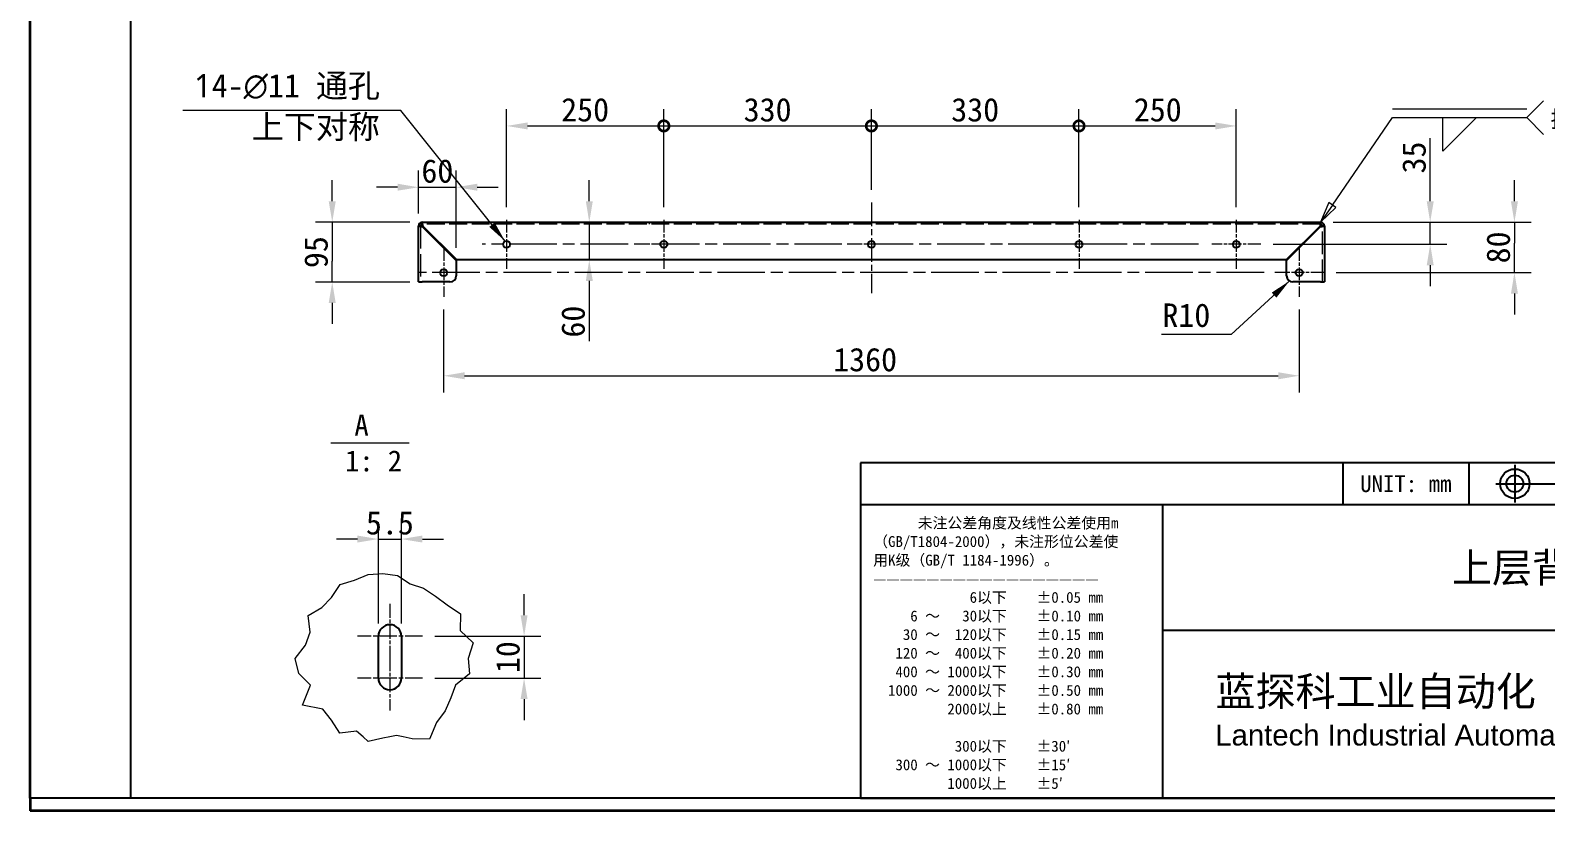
# Model space of a CAD drawing. Header units: millimetres. Extents: x 80 to 3887, y 73 to 2727.
# Drawn here: x 80 to 2489, y 73 to 1314 of the extents above; entities that cross this region are included whole.
import ezdxf
from ezdxf.enums import TextEntityAlignment as Align

# ---------------------------------------------------------------- set-up
doc = ezdxf.new("R2010")
doc.units = ezdxf.units.MM
doc.header["$LTSCALE"] = 13.333333
doc.linetypes.add('CHAIN', pattern=[0.3543, 0.2362, -0.0295, 0.0591, -0.0295])
doc.linetypes.add('DASHED', pattern=[0.2067, 0.1654, -0.0413])
for name, color, linetype, lineweight in [('1', 7, 'Continuous', 18), ('可见 (ISO)', 7, 'Continuous', 25), ('图框 (ISO)', 7, 'Continuous', 35), ('标题 (ISO)', 7, 'Continuous', 25)]:
    doc.layers.add(name, color=color, linetype=linetype, lineweight=lineweight)
for name, color, linetype, lineweight, true_color in [('中心标记 (ISO)', 1, 'CHAIN', 18, 0xff0000), ('尺寸 (ISO)', 7, 'Continuous', 18, 0x008000), ('折线 (ISO)', 7, 'Continuous', 18, 0x008000), ('符号 (ISO)', 7, 'Continuous', 18, 0x008000), ('隐藏 (ISO)', 5, 'DASHED', 18, 0x0000ff)]:
    doc.layers.add(name, color=color, linetype=linetype, lineweight=lineweight, true_color=true_color)
doc.styles.add('HZ_33', font='simfang.ttf')
doc.styles.add('文本样式164', font='SimSun.ttf')
doc.styles.add('文本样式165', font='SimSun.ttf')
doc.styles.add('文本样式74', font='SimSun.ttf')
doc.styles.add('最新国标', font='simfang.ttf')
doc.styles.add('注释文本 (ISO)', font='simfang.ttf')
doc.dimstyles.new('默认 (GB)', dxfattribs={"dimscale": 13.333333, "dimtxt": 2.8, "dimasz": 2.5, "dimexe": 2, "dimexo": 1.5, "dimgap": 0.5, "dimtad": 1, "dimtoh": 1, "dimdsep": 46, "dimtxsty": '最新国标', "dimcen": 0.09, "dimdle": 10, "dimclrd": 256, "dimclre": 256, "dimclrt": 256, "dimaunit": 1, "dimadec": 3, "dimazin": 2, "dimtfac": 0.535714, "dimtdec": 3, "dimtmove": 0, "dimatfit": 3, "dimfxl": 0, "dimtolj": 1, "dimlwd": -1, "dimlwe": -1, "dimarcsym": 0})
doc.dimstyles.new('默认 (GB)$7', dxfattribs={"dimscale": 13.333333, "dimtxt": 2.8, "dimasz": 2.5, "dimexe": 2, "dimexo": 1.5, "dimgap": 0.5, "dimtad": 1, "dimtoh": 1, "dimdsep": 46, "dimtxsty": '最新国标', "dimcen": 0.09, "dimdle": 10, "dimclrd": 256, "dimclre": 256, "dimclrt": 256, "dimaunit": 1, "dimadec": 3, "dimazin": 2, "dimtfac": 0.535714, "dimtdec": 3, "dimtmove": 0, "dimatfit": 3, "dimfxl": 0, "dimtolj": 1, "dimlwd": -1, "dimlwe": -1, "dimarcsym": 0})

# ---------------------------------------------------------------- blocks, each defined once
blk = doc.blocks.new('图框 最新国标')
at = {"layer": '图框 (ISO)'}
for p, q in [((6, 7), (6, 204.5)), ((6, 7), (6, 5.5)), ((6, 7), (6, 5.5)), ((291.5, 5.5), (6, 5.5))]:
    blk.add_line(p, q, dxfattribs=at)
at = {"layer": '图框 (ISO)', "color": 7, "linetype": 'Continuous', "lineweight": 25}
for p, q in [((18, 7), (18, 203)), ((290, 7), (6, 7)), ((290, 7), (18, 7))]:
    blk.add_line(p, q, dxfattribs=at)
at = {"layer": '图框 (ISO)', "style": '文本样式74'}
blk.add_attdef('零件代号_001', (42.73, 200.25), '', height=2.5, rotation=180, dxfattribs=at)
blk = doc.blocks.new('标题栏 副本 最新国标')
at = {"layer": '标题 (ISO)'}
for p, q in [((381.98, -183.84), (196.98, -183.84)), ((196.98, -183.84), (196.98, -223.84)), ((254.48, -183.84), (254.48, -188.84)), ((269.48, -183.84), (269.48, -188.84)), ((196.98, -188.84), (381.98, -188.84)), ((232.98, -188.84), (232.98, -223.84)), ((321.98, -203.84), (232.98, -203.84)), ((196.98, -223.84), (381.98, -223.84)), ((383.48, -225.34), (196.98, -225.34))]:
    blk.add_line(p, q, dxfattribs=at)
at = {"layer": '标题 (ISO)', "linetype": 'CHAIN', "ltscale": 5.000333}
blk.add_line((274.98, -184.09), (274.98, -188.59), dxfattribs=at)
at = {"layer": '标题 (ISO)', "linetype": 'CHAIN', "ltscale": 15.834605}
blk.add_line((272.73, -186.34), (286.98, -186.34), dxfattribs=at)
at = {"layer": '标题 (ISO)'}
for radius in [1.75, 1]:
    blk.add_circle((274.98, -186.34), radius, dxfattribs=at)
at = {"layer": '1', "style": '文本样式164'}
blk.add_text('UNIT: mm', height=2, dxfattribs=at).set_placement((261.98, -186.34), align=Align.MIDDLE_CENTER)
at = {"layer": '标题 (ISO)', "style": '注释文本 (ISO)'}
for s, insert, char_height, attachment_point, line_spacing_factor in [('\\fSimSun|b0|i0;{\\H1.3000;      未注公差角度及线性公差使用m\\P}\\fSimSun|b0|i0;{\\H1.3000;（GB/T1804-2000），未注形位公差使\\P}\\fSimSun|b0|i0;{\\H1.3000;用K级（GB/T 1184-1996）。\\P}\\fSimSun|b0|i0;{\\H1.3000;—————————————————\\P}\\fSimSun|b0|i0;{\\H1.3000;             6以下    ±0.05 mm\\P}\\fSimSun|b0|i0;{\\H1.3000;     6 ～   30以下    ±0.10 mm\\P}\\fSimSun|b0|i0;{\\H1.3000;    30 ～  120以下    ±0.15 mm\\P}\\fSimSun|b0|i0;{\\H1.3000;   120 ～  400以下    ±0.20 mm\\P}\\fSimSun|b0|i0;{\\H1.3000;   400 ～ 1000以下    ±0.30 mm\\P}\\fSimSun|b0|i0;{\\H1.3000;  1000 ～ 2000以下    ±0.50 mm\\P}\\fSimSun|b0|i0;{\\H1.3000;          2000以上    ±0.80 mm\\P}\\fSimSun|b0|i0;{\\H1.3000;\\P}\\fSimSun|b0|i0;{\\H1.3000;           300以下    ±30′\\P}\\fSimSun|b0|i0;{\\H1.3000;   300 ～ 1000以下    ±15′\\P}\\fSimSun|b0|i0;{\\H1.3000;          1000以上    ±5′}', (198.48, -206.63), 1.3, 4, 1.023913), ('{\\fMicrosoft YaHei|b0|i0|c134|p34;\\H1.75x;蓝探科工业自动化（江苏）有限公司\\P\\fArial|b0|i0|c0|p34;\\H0.71429x;Lantech Industrial Automation (Jiangsu) Co., Ltd\\fFangSong|b0|i0|c134|p49;.\\H1.15195x; }', (277.48, -213.84), 2, 5, 0.978695)]:
    blk.add_mtext(s, dxfattribs=dict(at, insert=insert, char_height=char_height, attachment_point=attachment_point, line_spacing_factor=line_spacing_factor))
at = {"layer": '标题 (ISO)'}
for tag, p, height, style in [('材料_001', (320.84, -187.21), 2, '注释文本 (ISO)'), ('设计人_001', (349.92, -192.16), 2, '注释文本 (ISO)'), ('库存编号_001', (267.47, -198.11), 3.5, '文本样式165'), ('视图比例_001', (338.59, -202.33), 2, '注释文本 (ISO)'), ('质量\\P3;_001', (371.53, -202.3), 2, '注释文本 (ISO)'), ('零件代号_001', (347.86, -215.59), 3.5, '文本样式165')]:
    blk.add_attdef(tag, p, '', height=height, dxfattribs=dict(at, style=style))
blk = doc.blocks.new('*D14')
at = {"layer": 'Defpoints', "color": 0, "transparency": 16777216}
for p in [(737.1, 890.3), (2097.1, 890.3), (2097.1, 765)]:
    blk.add_point(p, dxfattribs=at)
at = {"layer": '尺寸 (ISO)', "color": 116, "true_color": 0x00803f, "transparency": 16777216}
for p, q in [((737.1, 870.3), (737.1, 738.3)), ((2097.1, 870.3), (2097.1, 738.3)), ((770.5, 765), (2063.8, 765))]:
    blk.add_line(p, q, dxfattribs=at)
for points in [[(770.5, 770.6), (770.5, 759.4), (737.1, 765)], [(2063.8, 770.6), (2063.8, 759.4), (2097.1, 765)]]:
    blk.add_solid(points, dxfattribs=at)
at = {"layer": '尺寸 (ISO)', "transparency": 16777216, "insert": (1407.1, 790.5), "char_height": 37.33, "attachment_point": 5, "style": '最新国标'}
blk.add_mtext('\\A1;1360', dxfattribs=at)
blk = doc.blocks.new('_DotSmall')
at = {"color": 0, "linetype": 'ByBlock', "const_width": 0.5}
blk.add_lwpolyline([(-0.0625, 0, 1), (0.0625, 0, 1)], format="xyb", close=True, dxfattribs=at)
blk = doc.blocks.new('*D15')
at = {"layer": 'Defpoints', "color": 0, "transparency": 16777216}
for p in [(1087.1, 1162.3), (837.1, 1013), (1087.1, 1013)]:
    blk.add_point(p, dxfattribs=at)
at = {"layer": '尺寸 (ISO)', "color": 116, "true_color": 0x00803f, "transparency": 16777216}
for p, q in [((837.1, 1033), (837.1, 1189)), ((1087.1, 1033), (1087.1, 1189)), ((870.5, 1162.3), (1087.1, 1162.3))]:
    blk.add_line(p, q, dxfattribs=at)
blk.add_solid([(870.5, 1167.8), (870.5, 1156.7), (837.1, 1162.3)], dxfattribs=at)
at = {"layer": '尺寸 (ISO)', "color": 116, "true_color": 0x00803f, "transparency": 16777216, "xscale": 33.33333333333334, "yscale": 33.33333333333334, "zscale": 33.33333333333334}
blk.add_blockref('_DotSmall', (1087.1, 1162.3), dxfattribs=at)
at = {"layer": '尺寸 (ISO)', "transparency": 16777216, "insert": (962, 1187.8), "char_height": 37.33, "attachment_point": 5, "style": '最新国标'}
blk.add_mtext('\\A1;250', dxfattribs=at)
blk = doc.blocks.new('*D17')
at = {"layer": 'Defpoints', "color": 0, "transparency": 16777216}
for p in [(1417.1, 1162.3), (1417.1, 1040.8), (1087.1, 1013)]:
    blk.add_point(p, dxfattribs=at)
at = {"layer": '尺寸 (ISO)', "color": 116, "true_color": 0x00803f, "transparency": 16777216}
for p, q in [((1087.1, 1033), (1087.1, 1189)), ((1417.1, 1060.8), (1417.1, 1189)), ((1087.1, 1162.3), (1417.1, 1162.3))]:
    blk.add_line(p, q, dxfattribs=at)
at = {"layer": '尺寸 (ISO)', "color": 116, "true_color": 0x00803f, "transparency": 16777216, "xscale": 33.33333333333334, "yscale": 33.33333333333334, "zscale": 33.33333333333334, "rotation": 180}
blk.add_blockref('_DotSmall', (1087.1, 1162.3), dxfattribs=at)
at = {"layer": '尺寸 (ISO)', "color": 116, "true_color": 0x00803f, "transparency": 16777216, "xscale": 33.33333333333334, "yscale": 33.33333333333334, "zscale": 33.33333333333334}
blk.add_blockref('_DotSmall', (1417.1, 1162.3), dxfattribs=at)
at = {"layer": '尺寸 (ISO)', "transparency": 16777216, "insert": (1252.1, 1187.8), "char_height": 37.33, "attachment_point": 5, "style": '最新国标'}
blk.add_mtext('\\A1;330', dxfattribs=at)
blk = doc.blocks.new('*D18')
at = {"layer": 'Defpoints', "color": 0, "transparency": 16777216}
for p in [(1747.1, 1162.3), (1417.1, 1040.8), (1747.1, 1013)]:
    blk.add_point(p, dxfattribs=at)
at = {"layer": '尺寸 (ISO)', "color": 116, "true_color": 0x00803f, "transparency": 16777216}
for p, q in [((1417.1, 1060.8), (1417.1, 1189)), ((1747.1, 1033), (1747.1, 1189)), ((1417.1, 1162.3), (1747.1, 1162.3))]:
    blk.add_line(p, q, dxfattribs=at)
at = {"layer": '尺寸 (ISO)', "color": 116, "true_color": 0x00803f, "transparency": 16777216, "xscale": 33.33333333333334, "yscale": 33.33333333333334, "zscale": 33.33333333333334, "rotation": 180}
blk.add_blockref('_DotSmall', (1417.1, 1162.3), dxfattribs=at)
at = {"layer": '尺寸 (ISO)', "color": 116, "true_color": 0x00803f, "transparency": 16777216, "xscale": 33.33333333333334, "yscale": 33.33333333333334, "zscale": 33.33333333333334}
blk.add_blockref('_DotSmall', (1747.1, 1162.3), dxfattribs=at)
at = {"layer": '尺寸 (ISO)', "transparency": 16777216, "insert": (1582.1, 1187.8), "char_height": 37.33, "attachment_point": 5, "style": '最新国标'}
blk.add_mtext('\\A1;330', dxfattribs=at)
blk = doc.blocks.new('*D19')
at = {"layer": 'Defpoints', "color": 0, "transparency": 16777216}
for p in [(1997.1, 1162.3), (1747.1, 1013), (1997.1, 1013)]:
    blk.add_point(p, dxfattribs=at)
at = {"layer": '尺寸 (ISO)', "color": 116, "true_color": 0x00803f, "transparency": 16777216}
for p, q in [((1747.1, 1033), (1747.1, 1189)), ((1997.1, 1033), (1997.1, 1189)), ((1747.1, 1162.3), (1963.8, 1162.3))]:
    blk.add_line(p, q, dxfattribs=at)
blk.add_solid([(1963.8, 1167.8), (1963.8, 1156.7), (1997.1, 1162.3)], dxfattribs=at)
at = {"layer": '尺寸 (ISO)', "color": 116, "true_color": 0x00803f, "transparency": 16777216, "xscale": 33.33333333333334, "yscale": 33.33333333333334, "zscale": 33.33333333333334, "rotation": 180}
blk.add_blockref('_DotSmall', (1747.1, 1162.3), dxfattribs=at)
at = {"layer": '尺寸 (ISO)', "transparency": 16777216, "insert": (1872.3, 1187.8), "char_height": 37.33, "attachment_point": 5, "style": '最新国标'}
blk.add_mtext('\\A1;250', dxfattribs=at)
blk = doc.blocks.new('*D20')
at = {"layer": 'Defpoints', "color": 0, "transparency": 16777216}
for p in [(2131.1, 1009.1), (2305.4, 1009.1), (2036, 974.1)]:
    blk.add_point(p, dxfattribs=at)
at = {"layer": '尺寸 (ISO)', "color": 116, "true_color": 0x00803f, "transparency": 16777216}
for p, q in [((2305.4, 1042.5), (2305.4, 1142.7)), ((2151.1, 1009.1), (2332.1, 1009.1)), ((2305.4, 974.1), (2305.4, 1009.1)), ((2056, 974.1), (2332.1, 974.1)), ((2305.4, 940.8), (2305.4, 907.5))]:
    blk.add_line(p, q, dxfattribs=at)
for points in [[(2299.9, 1042.5), (2311, 1042.5), (2305.4, 1009.1)], [(2299.9, 940.8), (2311, 940.8), (2305.4, 974.1)]]:
    blk.add_solid(points, dxfattribs=at)
at = {"layer": '尺寸 (ISO)', "transparency": 16777216, "insert": (2279.9, 1112.1), "char_height": 37.33, "attachment_point": 5, "rotation": 90, "style": '最新国标'}
blk.add_mtext('\\A1;35', dxfattribs=at)
blk = doc.blocks.new('*D21')
at = {"layer": 'Defpoints', "color": 0, "transparency": 16777216}
for p in [(2131.1, 1009.1), (2439.3, 1009.1), (2136, 929.1)]:
    blk.add_point(p, dxfattribs=at)
at = {"layer": '尺寸 (ISO)', "color": 116, "true_color": 0x00803f, "transparency": 16777216}
for p, q in [((2439.3, 1042.5), (2439.3, 1075.8)), ((2151.1, 1009.1), (2466, 1009.1)), ((2439.3, 1009.1), (2439.3, 975.8)), ((2439.3, 962.5), (2439.3, 975.8)), ((2439.3, 929.1), (2439.3, 962.5)), ((2156, 929.1), (2466, 929.1)), ((2439.3, 895.8), (2439.3, 862.5))]:
    blk.add_line(p, q, dxfattribs=at)
for points in [[(2433.8, 1042.5), (2444.9, 1042.5), (2439.3, 1009.1)], [(2433.8, 895.8), (2444.9, 895.8), (2439.3, 929.1)]]:
    blk.add_solid(points, dxfattribs=at)
at = {"layer": '尺寸 (ISO)', "transparency": 16777216, "insert": (2413.8, 969.1), "char_height": 37.33, "attachment_point": 5, "rotation": 90, "style": '最新国标'}
blk.add_mtext('\\A1;80', dxfattribs=at)
blk = doc.blocks.new('*D22')
at = {"layer": 'Defpoints', "color": 0, "transparency": 16777216}
for p in [(703.1, 1009.1), (560, 914.1), (703.1, 914.1)]:
    blk.add_point(p, dxfattribs=at)
at = {"layer": '尺寸 (ISO)', "color": 116, "true_color": 0x00803f, "transparency": 16777216}
for p, q in [((560, 1042.5), (560, 1075.8)), ((683.1, 1009.1), (533.3, 1009.1)), ((560, 1009.1), (560, 975.8)), ((560, 975.8), (560, 947.5)), ((560, 914.1), (560, 947.5)), ((683.1, 914.1), (533.3, 914.1)), ((560, 880.8), (560, 847.5))]:
    blk.add_line(p, q, dxfattribs=at)
for points in [[(554.4, 1042.5), (565.5, 1042.5), (560, 1009.1)], [(554.4, 880.8), (565.5, 880.8), (560, 914.1)]]:
    blk.add_solid(points, dxfattribs=at)
at = {"layer": '尺寸 (ISO)', "transparency": 16777216, "insert": (534.4, 961.6), "char_height": 37.33, "attachment_point": 5, "rotation": 90, "style": '最新国标'}
blk.add_mtext('\\A1;95', dxfattribs=at)
blk = doc.blocks.new('*D23')
at = {"layer": 'Defpoints', "color": 0, "transparency": 16777216}
for p in [(757.1, 1064.8), (697.1, 1003.1), (757.1, 948.4)]:
    blk.add_point(p, dxfattribs=at)
at = {"layer": '尺寸 (ISO)', "color": 116, "true_color": 0x00803f, "transparency": 16777216}
for p, q in [((697.1, 1023.1), (697.1, 1091.5)), ((757.1, 968.4), (757.1, 1091.5)), ((663.8, 1064.8), (630.5, 1064.8)), ((697.1, 1064.8), (757.1, 1064.8)), ((790.5, 1064.8), (823.8, 1064.8))]:
    blk.add_line(p, q, dxfattribs=at)
for points in [[(663.8, 1070.4), (663.8, 1059.3), (697.1, 1064.8)], [(790.5, 1070.4), (790.5, 1059.3), (757.1, 1064.8)]]:
    blk.add_solid(points, dxfattribs=at)
at = {"layer": '尺寸 (ISO)', "transparency": 16777216, "insert": (727.1, 1090.4), "char_height": 37.33, "attachment_point": 5, "style": '最新国标'}
blk.add_mtext('\\A1;60', dxfattribs=at)
blk = doc.blocks.new('*D24')
at = {"layer": 'Defpoints', "color": 0, "transparency": 16777216}
for p in [(968.6, 1009.1), (1013.3, 1009.1), (1009, 949.1)]:
    blk.add_point(p, dxfattribs=at)
at = {"layer": '尺寸 (ISO)', "color": 116, "true_color": 0x00803f, "transparency": 16777216}
for p, q in [((968.6, 1042.5), (968.6, 1075.8)), ((968.6, 1009.1), (968.6, 949.1)), ((968.6, 915.8), (968.6, 819.8))]:
    blk.add_line(p, q, dxfattribs=at)
for points in [[(963.1, 1042.5), (974.2, 1042.5), (968.6, 1009.1)], [(963.1, 915.8), (974.2, 915.8), (968.6, 949.1)]]:
    blk.add_solid(points, dxfattribs=at)
at = {"layer": '尺寸 (ISO)', "transparency": 16777216, "insert": (943.1, 851.1), "char_height": 37.33, "attachment_point": 5, "rotation": 90, "style": '最新国标'}
blk.add_mtext('\\A1;60', dxfattribs=at)
blk = doc.blocks.new('焊接符号标识符1')
at = {"layer": '符号 (ISO)', "linetype": 'DASHED', "ltscale": 12.901145}
blk.add_line((168.43, 89.22), (184.43, 89.22), dxfattribs=at)
at = {"layer": '符号 (ISO)'}
for p, q in [((184.43, 88.17), (186.43, 90.17)), ((161.25, 77.74), (168.43, 88.17)), ((168.43, 88.17), (184.43, 88.17)), ((174.43, 88.17), (178.43, 88.17)), ((178.43, 88.17), (174.43, 84.17)), ((174.43, 84.17), (174.43, 88.17)), ((184.43, 88.17), (186.43, 86.17)), ((160.84, 78.03), (159.84, 75.68)), ((161.25, 77.74), (159.84, 75.68)), ((161.66, 77.46), (160.84, 78.03)), ((159.84, 75.68), (161.66, 77.46))]:
    blk.add_line(p, q, dxfattribs=at)
at = {"layer": '符号 (ISO)', "flags": 128}
blk.add_lwpolyline([(160.84, 78.03), (159.84, 75.68), (161.66, 77.46), (160.84, 78.03)], dxfattribs=at)
at = {"layer": '符号 (ISO)'}
blk.add_solid([(160.84, 78.03), (159.84, 75.68), (161.66, 77.46), (160.84, 78.03)], dxfattribs=at)
at = {"layer": '符号 (ISO)', "insert": (187.26, 86.77), "char_height": 2, "attachment_point": 7, "style": '注释文本 (ISO)'}
blk.add_mtext('拼缝满焊', dxfattribs=at)
blk = doc.blocks.new('*D28')
at = {"layer": 'Defpoints', "color": 0, "transparency": 16777216}
for p in [(703.3, 350.8), (703.3, 284.1), (865, 284.1)]:
    blk.add_point(p, dxfattribs=at)
at = {"layer": '尺寸 (ISO)', "color": 116, "true_color": 0x00803f, "transparency": 16777216}
for p, q in [((865, 384.1), (865, 417.5)), ((723.3, 350.8), (891.6, 350.8)), ((865, 350.8), (865, 284.1)), ((723.3, 284.1), (891.6, 284.1)), ((865, 250.8), (865, 217.5))]:
    blk.add_line(p, q, dxfattribs=at)
for points in [[(859.4, 384.1), (870.5, 384.1), (865, 350.8)], [(859.4, 250.8), (870.5, 250.8), (865, 284.1)]]:
    blk.add_solid(points, dxfattribs=at)
at = {"layer": '尺寸 (ISO)', "transparency": 16777216, "insert": (839.4, 317.5), "char_height": 37.33, "attachment_point": 5, "rotation": 90, "style": '最新国标'}
blk.add_mtext('\\A1;10', dxfattribs=at)
blk = doc.blocks.new('*D29')
at = {"layer": 'Defpoints', "color": 0, "transparency": 16777216}
for p in [(669.9, 505.3), (633.3, 350.8), (669.9, 350.8)]:
    blk.add_point(p, dxfattribs=at)
at = {"layer": '尺寸 (ISO)', "color": 116, "true_color": 0x00803f, "transparency": 16777216}
for p, q in [((633.3, 370.8), (633.3, 532)), ((669.9, 370.8), (669.9, 532)), ((599.9, 505.3), (566.6, 505.3)), ((633.3, 505.3), (669.9, 505.3)), ((703.3, 505.3), (736.6, 505.3))]:
    blk.add_line(p, q, dxfattribs=at)
for points in [[(599.9, 510.9), (599.9, 499.8), (633.3, 505.3)], [(703.3, 510.9), (703.3, 499.8), (669.9, 505.3)]]:
    blk.add_solid(points, dxfattribs=at)
at = {"layer": '尺寸 (ISO)', "transparency": 16777216, "insert": (651.6, 531), "char_height": 37.33, "attachment_point": 5, "style": '最新国标'}
blk.add_mtext('\\A1;5.5', dxfattribs=at)

msp = doc.modelspace()

# ---------------------------------------------------------------- linework, layer by layer
at = {"layer": '中心标记 (ISO)', "ltscale": 12.029743}
msp.add_line((1417.136, 1040.788), (1417.136, 896.442), dxfattribs=at)
at = {"layer": '中心标记 (ISO)', "ltscale": 6.472683}
for p, q in [((837.136, 1012.954), (837.136, 935.288)), ((1087.136, 1012.954), (1087.136, 935.288)), ((1747.136, 1012.954), (1747.136, 935.288)), ((1997.136, 1012.954), (1997.136, 935.288)), ((737.136, 967.954), (737.136, 890.288)), ((1125.969, 974.121), (1048.302, 974.121)), ((1455.969, 974.121), (1378.302, 974.121)), ((1785.969, 974.121), (1708.302, 974.121)), ((2035.969, 974.121), (1958.302, 974.121)), ((2097.136, 967.954), (2097.136, 890.288)), ((2135.969, 929.121), (2058.302, 929.121))]:
    msp.add_line(p, q, dxfattribs=at)
at = {"layer": '中心标记 (ISO)', "ltscale": 23.990969}
for p, q in [((1936.946, 974.121), (798.302, 974.121)), ((2041.231, 929.121), (698.302, 929.121))]:
    msp.add_line(p, q, dxfattribs=at)
at = {"layer": '中心标记 (ISO)', "ltscale": 7.083847}
for p, q in [((651.597, 402.463), (651.597, 317.463)), ((651.597, 317.463), (651.597, 232.463))]:
    msp.add_line(p, q, dxfattribs=at)
at = {"layer": '中心标记 (ISO)', "ltscale": 8.611757}
for p, q in [((703.263, 350.796), (599.93, 350.796)), ((703.263, 284.129), (599.93, 284.129))]:
    msp.add_line(p, q, dxfattribs=at)
at = {"layer": '可见 (ISO)'}
for p, q in [((697.136, 1003.121), (700.136, 1003.121)), ((697.136, 914.121), (697.136, 1003.121)), ((703.136, 1006.121), (703.136, 1009.121)), ((703.136, 1009.121), (2131.136, 1009.121)), ((703.136, 1002.414), (757.136, 948.414)), ((757.843, 949.121), (703.843, 1003.121)), ((2130.429, 1003.121), (2076.429, 949.121)), ((2077.136, 948.414), (2131.136, 1002.414)), ((2131.136, 1009.121), (2131.136, 1006.121)), ((2134.136, 1003.121), (2137.136, 1003.121)), ((2137.136, 1003.121), (2137.136, 914.121)), ((757.136, 948.414), (757.136, 924.121)), ((2076.429, 949.121), (757.843, 949.121)), ((2077.136, 924.121), (2077.136, 948.414)), ((697.136, 914.121), (703.136, 914.121)), ((747.136, 914.121), (703.136, 914.121)), ((2131.136, 914.121), (2087.136, 914.121)), ((2131.136, 914.121), (2137.136, 914.121)), ((633.263, 284.129), (633.263, 350.796)), ((669.93, 350.796), (669.93, 284.129))]:
    msp.add_line(p, q, dxfattribs=at)
for centre in [(837.136, 974.121), (1087.136, 974.121), (1417.136, 974.121), (1747.136, 974.121), (1997.136, 974.121), (737.136, 929.121), (2097.136, 929.121)]:
    msp.add_circle(centre, 5.5, dxfattribs=at)
for centre, radius, start, end in [((703.136, 1003.121), 6, 90, 180), ((703.136, 1003.121), 3, 90, 180), ((2131.136, 1003.121), 6, 0, 90), ((2131.136, 1003.121), 3, 0, 90), ((747.136, 924.121), 10, 270, 0), ((2087.136, 924.121), 10, 180, 270), ((651.597, 350.796), 18.333, 0, 180), ((651.597, 284.129), 18.333, 180, 0)]:
    msp.add_arc(centre, radius, start, end, dxfattribs=at)
for points, knots in [([(697.136, 1003.121), (697.136, 1002.991), (697.923, 1002.862), (699.235, 1002.732), (700.31, 1002.626), (701.72, 1002.52), (703.136, 1002.414)], [0, 0, 0, 0, 0.86303039, 0.86303039, 0.86303039, 1.57079633, 1.57079633, 1.57079633, 1.57079633]), ([(700.136, 1003.121), (700.136, 1002.967), (700.704, 1002.813), (701.582, 1002.659), (702.048, 1002.577), (702.591, 1002.495), (703.136, 1002.414)], [0, 0, 0, 0, 1.02632188, 1.02632188, 1.02632188, 1.57079633, 1.57079633, 1.57079633, 1.57079633]), ([(703.843, 1003.121), (703.713, 1004.847), (703.584, 1006.558), (703.454, 1007.68), (703.348, 1008.6), (703.242, 1009.121), (703.136, 1009.121)], [0, 0, 0, 0, 0.86303039, 0.86303039, 0.86303039, 1.57079633, 1.57079633, 1.57079633, 1.57079633]), ([(703.136, 1006.121), (703.29, 1006.121), (703.444, 1005.553), (703.598, 1004.675), (703.679, 1004.209), (703.761, 1003.665), (703.843, 1003.121)], [0, 0, 0, 0, 1.02632188, 1.02632188, 1.02632188, 1.57079633, 1.57079633, 1.57079633, 1.57079633]), ([(2131.136, 1009.121), (2131.006, 1009.121), (2130.877, 1008.333), (2130.747, 1007.022), (2130.641, 1005.946), (2130.535, 1004.536), (2130.429, 1003.121)], [0, 0, 0, 0, 0.86303039, 0.86303039, 0.86303039, 1.57079633, 1.57079633, 1.57079633, 1.57079633]), ([(2131.136, 1006.121), (2130.982, 1006.121), (2130.828, 1005.553), (2130.674, 1004.675), (2130.592, 1004.209), (2130.51, 1003.665), (2130.429, 1003.121)], [0, 0, 0, 0, 1.02632188, 1.02632188, 1.02632188, 1.57079633, 1.57079633, 1.57079633, 1.57079633]), ([(2131.136, 1002.414), (2132.862, 1002.543), (2134.572, 1002.673), (2135.695, 1002.802), (2136.615, 1002.908), (2137.136, 1003.015), (2137.136, 1003.121)], [0, 0, 0, 0, 0.86303039, 0.86303039, 0.86303039, 1.57079633, 1.57079633, 1.57079633, 1.57079633]), ([(2134.136, 1003.121), (2134.136, 1002.967), (2133.568, 1002.813), (2132.69, 1002.659), (2132.224, 1002.577), (2131.68, 1002.495), (2131.136, 1002.414)], [0, 0, 0, 0, 1.02632188, 1.02632188, 1.02632188, 1.57079633, 1.57079633, 1.57079633, 1.57079633])]:
    msp.add_open_spline(points, degree=3, knots=knots, dxfattribs=at)
at = {"layer": '折线 (ISO)'}
for p, q in [((572.404, 433.225), (595.107, 440.068)), ((595.107, 440.068), (616.998, 448.849)), ((616.998, 448.849), (640.572, 450.383)), ((640.572, 450.383), (663.916, 447.551)), ((663.916, 447.551), (683.93, 434.281)), ((683.93, 434.281), (705.173, 427.048)), ((543.354, 396.731), (558.877, 412.515)), ((558.877, 412.515), (572.404, 433.225)), ((705.173, 427.048), (724.042, 414.632)), ((724.042, 414.632), (742.601, 400.769)), ((521.794, 383.732), (543.354, 396.731)), ((742.601, 400.769), (763.625, 386.201)), ((763.625, 386.201), (763.249, 359.806)), ((524.639, 357.352), (521.794, 383.732)), ((517.673, 336.826), (524.639, 357.352)), ((763.249, 359.806), (783.882, 340.425)), ((783.882, 340.425), (776.144, 315.156)), ((500.834, 315.156), (517.673, 336.826)), ((506.899, 291.585), (500.834, 315.156)), ((776.144, 315.156), (778.026, 290.919)), ((525.264, 273.187), (506.899, 291.585)), ((778.026, 290.919), (756.03, 273.132)), ((512.636, 241.292), (525.264, 273.187)), ((756.03, 273.132), (748.67, 252.745)), ((544.81, 234.802), (512.636, 241.292)), ((748.67, 252.745), (739.26, 232.346)), ((558.542, 217.397), (544.81, 234.802)), ((572.143, 196.635), (558.542, 217.397)), ((739.26, 232.346), (725.621, 213.798)), ((598.627, 199.913), (572.143, 196.635)), ((608.902, 190.796), (598.627, 199.913)), ((662.117, 192.968), (651.399, 190.796)), ((672.561, 190.796), (662.117, 192.968)), ((725.621, 213.798), (716.133, 190.796)), ((617.326, 183.322), (608.902, 190.796)), ((640.572, 188.603), (617.326, 183.322)), ((651.399, 190.796), (640.572, 188.603)), ((686.921, 187.811), (672.561, 190.796)), ((714.565, 186.995), (686.921, 187.811)), ((716.133, 190.796), (714.565, 186.995))]:
    msp.add_line(p, q, dxfattribs=at)
at = {"layer": '符号 (ISO)'}
msp.add_line((557.589, 658.447), (682.345, 658.447), dxfattribs=at)
at = {"layer": '隐藏 (ISO)', "ltscale": 16.146589}
for p, q in [((700.136, 1003.121), (700.136, 914.121)), ((2134.136, 914.121), (2134.136, 1003.121))]:
    msp.add_line(p, q, dxfattribs=at)
at = {"layer": '隐藏 (ISO)', "ltscale": 12.953556}
msp.add_line((2131.136, 1006.121), (703.136, 1006.121), dxfattribs=at)
at = {"layer": '隐藏 (ISO)', "ltscale": 0.428457}
for p, q in [((751.636, 1006.121), (751.636, 1009.121)), ((762.636, 1006.121), (762.636, 1009.121)), ((1064.386, 1006.121), (1064.386, 1009.121)), ((1069.886, 1006.121), (1069.886, 1009.121)), ((1764.386, 1006.121), (1764.386, 1009.121)), ((1769.886, 1006.121), (1769.886, 1009.121)), ((2021.636, 1009.121), (2021.636, 1006.121)), ((2092.636, 1009.121), (2092.636, 1006.121))]:
    msp.add_line(p, q, dxfattribs=at)

# ---------------------------------------------------------------- block references
at = {"xscale": 13.33333333333333, "yscale": 13.33333333333333, "zscale": 13.33333333333333}
msp.add_blockref('图框 最新国标', (0, 0), dxfattribs=at)
ref = msp.add_blockref('标题栏 副本 最新国标', (-1226.434, 3077.924), dxfattribs=dict(xscale=13.33333333333333, yscale=13.33333333333333, zscale=13.33333333333333))
ref.add_attrib('库存编号_001', '上层背板', (2339.851, 436.406), dxfattribs={"layer": '标题 (ISO)', "height": 46.6667, "style": '文本样式165'})
at = {"layer": '符号 (ISO)', "xscale": 13.33333333333333, "yscale": 13.33333333333333, "zscale": 13.33333333333333}
msp.add_blockref('焊接符号标识符1', (0, 0), dxfattribs=at)

# ---------------------------------------------------------------- texts
at = {"layer": '符号 (ISO)', "insert": (635.801, 1244.878), "char_height": 37.333333, "width": 325.31211, "attachment_point": 3, "line_spacing_factor": 1.05, "style": '最新国标'}
msp.add_mtext('\\fFangSong|b0|i0;{\\H37.3333;}\\fSegoe UI|b0|i0;{\\H37.3333;1}\\fFangSong|b0|i0;{\\H37.3333;4-}\\fAIGDT|b0|i0;{\\H37.3333;n}\\fFangSong|b0|i0;{\\H37.3333;11 通孔\\P上下对称}', dxfattribs=at)
at = {"layer": '符号 (ISO)', "insert": (1955.863, 880.001), "char_height": 37.33333, "width": 83.83625, "attachment_point": 3, "style": '最新国标'}
msp.add_mtext('\\fFangSong|b0|i0;R10', dxfattribs=at)
at = {"layer": '符号 (ISO)', "char_height": 33.3333, "attachment_point": 7, "style": 'HZ_33'}
for s, insert in [('A ', (595.229, 669.93)), (' 1: 2', (557.589, 612.461))]:
    msp.add_mtext(s, dxfattribs=dict(at, insert=insert))

# ---------------------------------------------------------------- dimensions: what is measured, and where the dimension line sits
at = {"layer": '尺寸 (ISO)', "color": 116, "true_color": 0x00803f}
for base, p1, p2, angle, override, picture, middle in [((1087.136, 1162.286), (837.136, 1012.954), (1087.136, 1012.954), 180, {"dimgap": 0.5, "dimtoh": 0, "dimdec": 2, "dimblk2": 'DotSmall', "dimsah": 1, "dimdle": 0, "dimtol": 0, "dimlim": 0, "dimtp": 0, "dimtm": 0, "dimtdec": 3, "dimtofl": 0, "dimatfit": 1}, '*D15', (961.969, 1162.286)), ((1417.136, 1162.286), (1087.136, 1012.954), (1417.136, 1040.788), 180, {"dimgap": 0.5, "dimtoh": 0, "dimdec": 2, "dimblk1": 'DotSmall', "dimblk2": 'DotSmall', "dimsah": 1, "dimdle": 0, "dimtol": 0, "dimlim": 0, "dimtp": 0, "dimtm": 0, "dimtdec": 3, "dimtofl": 0, "dimatfit": 1}, '*D17', (1252.136, 1162.286)), ((1747.136, 1162.286), (1417.136, 1040.788), (1747.136, 1012.954), 180, {"dimgap": 0.5, "dimtoh": 0, "dimdec": 2, "dimblk1": 'DotSmall', "dimblk2": 'DotSmall', "dimsah": 1, "dimdle": 0, "dimtol": 0, "dimlim": 0, "dimtp": 0, "dimtm": 0, "dimtdec": 3, "dimtofl": 0, "dimatfit": 1}, '*D18', (1582.136, 1162.286)), ((1997.136, 1162.286), (1747.136, 1012.954), (1997.136, 1012.954), 180, {"dimgap": 0.5, "dimtoh": 0, "dimdec": 2, "dimblk1": 'DotSmall', "dimsah": 1, "dimdle": 0, "dimtol": 0, "dimlim": 0, "dimtp": 0, "dimtm": 0, "dimtdec": 3, "dimtofl": 0, "dimatfit": 1}, '*D19', (1872.302, 1162.286)), ((2305.425, 1009.121), (2035.969, 974.121), (2131.136, 1009.121), 90, {"dimgap": 0.5, "dimtoh": 0, "dimdec": 2, "dimtol": 0, "dimlim": 0, "dimtp": 0, "dimtm": 0, "dimtdec": 3, "dimtofl": 1, "dimatfit": 1}, '*D20', (2305.425, 1112.077)), ((559.975, 914.121), (703.136, 1009.121), (703.136, 914.121), 270, {"dimgap": 0.5, "dimtoh": 0, "dimdec": 2, "dimtol": 0, "dimlim": 0, "dimtp": 0, "dimtm": 0, "dimtdec": 3, "dimtofl": 0}, '*D22', (559.975, 961.621)), ((968.624, 1009.121), (1009.033, 949.121), (1013.306, 1009.121), 90, {"dimgap": 0.5, "dimtoh": 0, "dimdec": 2, "dimse1": 1, "dimse2": 1, "dimtol": 0, "dimlim": 0, "dimtp": 0, "dimtm": 0, "dimtdec": 3, "dimtofl": 1, "dimatfit": 1}, '*D24', (968.624, 851.148)), ((2439.333, 1009.121), (2135.969, 929.121), (2131.136, 1009.121), 90, {"dimgap": 0.5, "dimtoh": 0, "dimdec": 2, "dimtol": 0, "dimlim": 0, "dimtp": 0, "dimtm": 0, "dimtdec": 3, "dimtofl": 0}, '*D21', (2439.333, 969.121)), ((2097.136, 765.001), (737.136, 890.288), (2097.136, 890.288), 180, {"dimgap": 0.5, "dimtoh": 0, "dimdec": 2, "dimtol": 0, "dimlim": 0, "dimtp": 0, "dimtm": 0, "dimtdec": 3, "dimtofl": 0, "dimatfit": 1}, '*D14', (1407.136, 765.001)), ((669.93, 505.337), (633.263, 350.796), (669.93, 350.796), 180, {"dimgap": 0.5, "dimtoh": 0, "dimdec": 2, "dimlfac": 0.15, "dimtol": 0, "dimlim": 0, "dimtp": 0, "dimtm": 0, "dimtdec": 3, "dimtofl": 1, "dimatfit": 1}, '*D29', (651.597, 505.337)), ((864.957, 284.129), (703.263, 350.796), (703.263, 284.129), 90, {"dimgap": 0.5, "dimtoh": 0, "dimdec": 2, "dimlfac": 0.15, "dimtol": 0, "dimlim": 0, "dimtp": 0, "dimtm": 0, "dimtdec": 3, "dimtofl": 1, "dimatfit": 1}, '*D28', (864.957, 317.463))]:
    dim = msp.add_linear_dim(base=base, p1=p1, p2=p2, angle=angle, dimstyle='默认 (GB)', override=override, dxfattribs=at)
    dim.commit()
    dim.dimension.update_dxf_attribs({"geometry": picture, "text_midpoint": middle, "dimtype": 160})
dim = msp.add_linear_dim(base=(757.136, 1064.822), p1=(697.136, 1003.121), p2=(757.136, 948.414), dimstyle='默认 (GB)', override={"dimgap": 0.5, "dimtoh": 0, "dimdec": 2, "dimtol": 0, "dimlim": 0, "dimtp": 0, "dimtm": 0, "dimtdec": 3, "dimtofl": 1, "dimatfit": 1}, dxfattribs=at)
dim.commit()
dim.dimension.update_dxf_attribs({"geometry": '*D23', "text_midpoint": (727.136, 1064.822), "dimtype": 160})

# ---------------------------------------------------------------- leaders
at = {"layer": '符号 (ISO)', "annotation_type": 0, "has_hookline": 1, "hookline_direction": 1}
for points, text_width in [([(834.718, 979.061), (669.134, 1186.852), (635.801, 1186.852)], 313.448), ([(2081.702, 915.726), (1989.196, 830.888), (1955.863, 830.888)], 77.44)]:
    msp.add_leader(points, dimstyle='默认 (GB)$7', override={"dimgap": 0, "dimtad": 1}, dxfattribs=dict(at, text_width=text_width))

doc.saveas('drawing.dxf')
